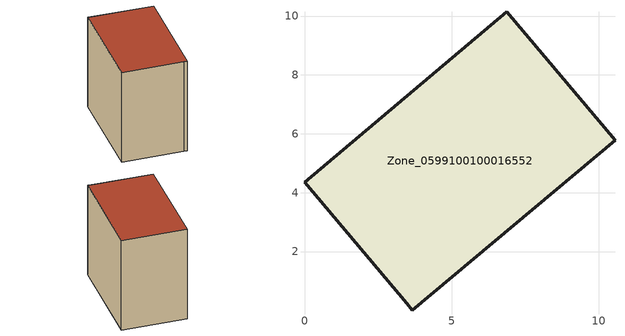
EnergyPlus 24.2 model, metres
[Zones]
Zone_0599100100016552
 floor ground (C_G): 10.55,5.78 3.66,0.01 3.47,0.25 0,4.36 6.88,10.14 z0.08
 wall outside (C_F): 0,4.36 3.47,0.25 3.66,0.01 10.55,5.78 6.88,10.14 0,4.36 z0.08:8.72
 roof outside (C_R): 3.66,0.01 10.55,5.78 6.88,10.14 0,4.36 3.47,0.25 z8.72
[BUILDING]
Pand.0599100100016552: North Axis=0; Terrain=City; Loads Convergence Tolerance Value=0.04; Temperature Convergence Tolerance Value=0.4; Solar Distribution=FullExterior; Maximum Number of Warmup Days=25; Minimum Number of Warmup Days=1
[Site:Location]
Rotterdam.The.Hague.AP_ZH_NLD Design_Conditions: Latitude=51.96; Longitude=4.45; Time Zone=1; Elevation=-4.5
[SITE:GROUNDTEMPERATURE:BUILDINGSURFACE]
18, 18, 18, 18, 18, 18, 18, 18, 18, 18, 18, 18
[MATERIAL] Thermal Absorptance=0.9; Solar Absorptance=0.7; Visible Absorptance=0.7
Name | Roughness | Thickness | Conductivity | Density | Specific Heat
G.TI.2015-2018 | MediumSmooth | 0.15 | 0.0428571 | 540 | 1210
F.TI.2015-2018 | Rough | 0.3 | 0.0666667 | 1920 | 840
R.TI.2015-2018 | MediumRough | 0.2 | 0.0333333 | 1500 | 1000
[CONSTRUCTION]
C_G: G.TI.2015-2018
C_F: F.TI.2015-2018
C_R: R.TI.2015-2018
[ZONE]
Zone_0599100100016552: Type=1; Multiplier=1; Ceiling Height=Autocalculate; Volume=Autocalculate; Floor Area=autocalculate; Part of Total Floor Area=Yes
[ZONEINFILTRATION:DESIGNFLOWRATE]
Infil_Zone_0599100100016552: Zone or ZoneList or Space or SpaceList=Zone_0599100100016552; Schedule=AlwaysOn; Design Flow Rate Calculation Method=Flow/Area; Flow Rate per Floor Area=0.0015; Constant Term Coefficient=1; Temperature Term Coefficient=0; Velocity Term Coefficient=0; Velocity Squared Term Coefficient=0
[HVACTEMPLATE:ZONE:IDEALLOADSAIRSYSTEM]
Zone_0599100100016552: Maximum Heating Supply Air Temperature=50; Minimum Cooling Supply Air Temperature=13; Maximum Heating Supply Air Humidity Ratio=0.0156; Minimum Cooling Supply Air Humidity Ratio=0.0077; Heating Limit=NoLimit; Cooling Limit=NoLimit; Dehumidification Control Type=ConstantSensibleHeatRatio; Cooling Sensible Heat Ratio=0.7; Dehumidification Setpoint=60; Humidification Control Type=None; Humidification Setpoint=30; Outdoor Air Method=None; Outdoor Air Flow Rate per Person=0.00944; Outdoor Air Flow Rate per Zone Floor Area=0; Outdoor Air Flow Rate per Zone=0; Demand Controlled Ventilation Type=None; Outdoor Air Economizer Type=NoEconomizer; Heat Recovery Type=None; Sensible Heat Recovery Effectiveness=0.7; Latent Heat Recovery Effectiveness=0.65
[ZONECONTROL:THERMOSTAT]
ThermostatControl_Zone_0599100100016552: Zone or ZoneList=Zone_0599100100016552; Control Type Schedule=DualSetpointControlType; Control 1=Thermostat_Zone_0599100100016552; Temperature Difference Between Cutout And Setpoint=0
[THERMOSTATSETPOINT:DUALSETPOINT]
Thermostat_Zone_0599100100016552: Heating Setpoint Temperature Schedule=HeatingSetpoint_Zone_0599100100016552; Cooling Setpoint Temperature Schedule=CoolingSetpoint_Zone_0599100100016552
[SCHEDULE:COMPACT]
HeatingSetpoint_Zone_0599100100016552: Through: 12/31, For: AllDays, Until: 24:00, 21
CoolingSetpoint_Zone_0599100100016552: Through: 12/31, For: AllDays, Until: 24:00, 24
DualSetpointControlType: Through: 12/31, For: AllDays, Until: 24:00, 4
AlwaysOn: Through: 12/31, For: AllDays, Until: 24:00, 1
